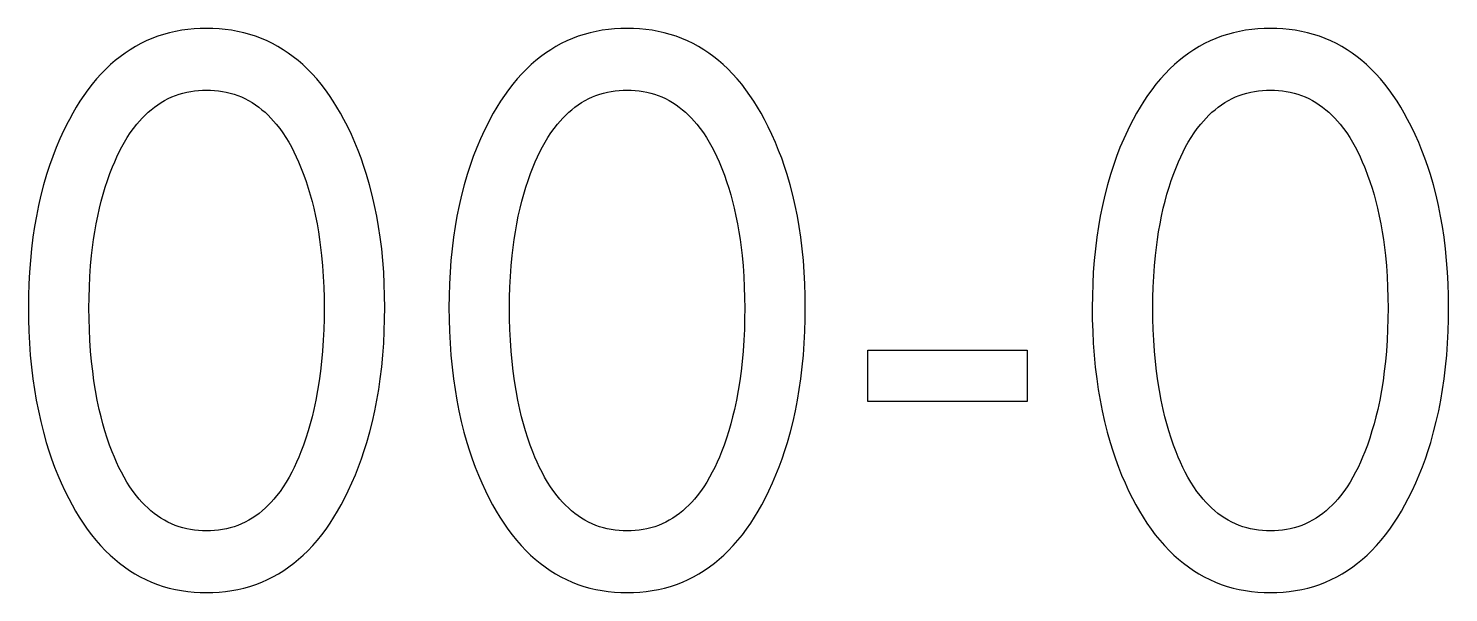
# Model space of a CAD drawing. Extents: x 0 to 420, y 0 to 297.
# Drawn here: x 160.636 to 165.076, y 202.588 to 204.352 of the extents above; entities that cross this region are included whole.
import ezdxf

# ---------------------------------------------------------------- set-up
doc = ezdxf.new("R2010")
doc.units = 0
doc.header["$LTSCALE"] = 23.1
doc.layers.add('10000_FRONT', color=7, linetype='CONTINUOUS')

msp = doc.modelspace()

# ---------------------------------------------------------------- linework, layer by layer
at = {"layer": '10000_FRONT', "color": 7, "linetype": 'CONTINUOUS'}
for p, q in [((161.1734, 204.3519), (161.154, 204.3508)), ((161.193, 204.3523), (161.1734, 204.3519)), ((161.2125, 204.3519), (161.193, 204.3523)), ((161.232, 204.3508), (161.2125, 204.3519)), ((162.4884, 204.3519), (162.4689, 204.3508)), ((162.5079, 204.3523), (162.4884, 204.3519)), ((162.5275, 204.3519), (162.5079, 204.3523)), ((162.547, 204.3508), (162.5275, 204.3519)), ((164.4997, 204.3519), (164.4802, 204.3508)), ((164.5192, 204.3523), (164.4997, 204.3519)), ((164.5388, 204.3519), (164.5192, 204.3523)), ((164.5583, 204.3508), (164.5388, 204.3519)), ((161.0044, 204.3131), (160.9872, 204.3047)), ((161.0219, 204.3207), (161.0044, 204.3131)), ((161.0401, 204.3275), (161.0219, 204.3207)), ((161.0585, 204.3335), (161.0401, 204.3275)), ((161.0772, 204.3386), (161.0585, 204.3335)), ((161.0962, 204.3428), (161.0772, 204.3386)), ((161.1153, 204.3463), (161.0962, 204.3428)), ((161.1346, 204.3489), (161.1153, 204.3463)), ((161.154, 204.3508), (161.1346, 204.3489)), ((161.2515, 204.3489), (161.232, 204.3508)), ((161.2708, 204.3463), (161.2515, 204.3489)), ((161.29, 204.3429), (161.2708, 204.3463)), ((161.309, 204.3386), (161.29, 204.3429)), ((161.3278, 204.3335), (161.309, 204.3386)), ((161.3463, 204.3275), (161.3278, 204.3335)), ((161.3644, 204.3207), (161.3463, 204.3275)), ((161.382, 204.3131), (161.3644, 204.3207)), ((161.3992, 204.3047), (161.382, 204.3131)), ((162.3193, 204.3131), (162.3021, 204.3047)), ((162.3369, 204.3207), (162.3193, 204.3131)), ((162.355, 204.3275), (162.3369, 204.3207)), ((162.3734, 204.3335), (162.355, 204.3275)), ((162.3922, 204.3386), (162.3734, 204.3335)), ((162.4111, 204.3428), (162.3922, 204.3386)), ((162.4302, 204.3463), (162.4111, 204.3428)), ((162.4495, 204.3489), (162.4302, 204.3463)), ((162.4689, 204.3508), (162.4495, 204.3489)), ((162.5664, 204.3489), (162.547, 204.3508)), ((162.5858, 204.3463), (162.5664, 204.3489)), ((162.605, 204.3429), (162.5858, 204.3463)), ((162.6239, 204.3386), (162.605, 204.3429)), ((162.6427, 204.3335), (162.6239, 204.3386)), ((162.6612, 204.3275), (162.6427, 204.3335)), ((162.6794, 204.3207), (162.6612, 204.3275)), ((162.6969, 204.3131), (162.6794, 204.3207)), ((162.7141, 204.3047), (162.6969, 204.3131)), ((164.3306, 204.3131), (164.3135, 204.3047)), ((164.3482, 204.3207), (164.3306, 204.3131)), ((164.3663, 204.3275), (164.3482, 204.3207)), ((164.3848, 204.3335), (164.3663, 204.3275)), ((164.4035, 204.3386), (164.3848, 204.3335)), ((164.4224, 204.3428), (164.4035, 204.3386)), ((164.4415, 204.3463), (164.4224, 204.3428)), ((164.4608, 204.3489), (164.4415, 204.3463)), ((164.4802, 204.3508), (164.4608, 204.3489)), ((164.5778, 204.3489), (164.5583, 204.3508)), ((164.5971, 204.3463), (164.5778, 204.3489)), ((164.6163, 204.3429), (164.5971, 204.3463)), ((164.6353, 204.3386), (164.6163, 204.3429)), ((164.654, 204.3335), (164.6353, 204.3386)), ((164.6725, 204.3275), (164.654, 204.3335)), ((164.6907, 204.3207), (164.6725, 204.3275)), ((164.7083, 204.3131), (164.6907, 204.3207)), ((164.7255, 204.3047), (164.7083, 204.3131)), ((160.9225, 204.2635), (160.9074, 204.2516)), ((160.938, 204.2748), (160.9225, 204.2635)), ((160.954, 204.2855), (160.938, 204.2748)), ((160.9704, 204.2955), (160.954, 204.2855)), ((160.9872, 204.3047), (160.9704, 204.2955)), ((161.416, 204.2955), (161.3992, 204.3047)), ((161.4324, 204.2855), (161.416, 204.2955)), ((161.4484, 204.2749), (161.4324, 204.2855)), ((161.4639, 204.2635), (161.4484, 204.2749)), ((161.4789, 204.2516), (161.4639, 204.2635)), ((162.2374, 204.2635), (162.2224, 204.2516)), ((162.2529, 204.2748), (162.2374, 204.2635)), ((162.2689, 204.2855), (162.2529, 204.2748)), ((162.2853, 204.2955), (162.2689, 204.2855)), ((162.3021, 204.3047), (162.2853, 204.2955)), ((162.731, 204.2955), (162.7141, 204.3047)), ((162.7474, 204.2855), (162.731, 204.2955)), ((162.7633, 204.2749), (162.7474, 204.2855)), ((162.7789, 204.2635), (162.7633, 204.2749)), ((162.7939, 204.2516), (162.7789, 204.2635)), ((164.2488, 204.2635), (164.2337, 204.2516)), ((164.2643, 204.2748), (164.2488, 204.2635)), ((164.2802, 204.2855), (164.2643, 204.2748)), ((164.2966, 204.2955), (164.2802, 204.2855)), ((164.3135, 204.3047), (164.2966, 204.2955)), ((164.7423, 204.2955), (164.7255, 204.3047)), ((164.7587, 204.2855), (164.7423, 204.2955)), ((164.7747, 204.2749), (164.7587, 204.2855)), ((164.7902, 204.2635), (164.7747, 204.2749)), ((164.8052, 204.2516), (164.7902, 204.2635)), ((160.8789, 204.2259), (160.8636, 204.2104)), ((160.8929, 204.239), (160.8789, 204.2259)), ((160.9074, 204.2516), (160.8929, 204.239)), ((161.4935, 204.239), (161.4789, 204.2516)), ((161.5075, 204.2259), (161.4935, 204.239)), ((161.5227, 204.2104), (161.5075, 204.2259)), ((162.1938, 204.2259), (162.1785, 204.2104)), ((162.2079, 204.239), (162.1938, 204.2259)), ((162.2224, 204.2516), (162.2079, 204.239)), ((162.8084, 204.239), (162.7939, 204.2516)), ((162.8224, 204.2259), (162.8084, 204.239)), ((162.8377, 204.2104), (162.8224, 204.2259)), ((164.2052, 204.2259), (164.1899, 204.2104)), ((164.2192, 204.239), (164.2052, 204.2259)), ((164.2337, 204.2516), (164.2192, 204.239)), ((164.8197, 204.239), (164.8052, 204.2516)), ((164.8337, 204.2259), (164.8197, 204.239)), ((164.849, 204.2104), (164.8337, 204.2259)), ((160.8351, 204.1775), (160.8217, 204.1602)), ((160.849, 204.1942), (160.8351, 204.1775)), ((160.8636, 204.2104), (160.849, 204.1942)), ((161.5373, 204.1942), (161.5227, 204.2104)), ((161.5512, 204.1775), (161.5373, 204.1942)), ((161.5644, 204.1602), (161.5512, 204.1775)), ((162.15, 204.1775), (162.1367, 204.1602)), ((162.1639, 204.1942), (162.15, 204.1775)), ((162.1785, 204.2104), (162.1639, 204.1942)), ((162.8522, 204.1942), (162.8377, 204.2104)), ((162.8661, 204.1775), (162.8522, 204.1942)), ((162.8794, 204.1602), (162.8661, 204.1775)), ((164.1613, 204.1775), (164.148, 204.1602)), ((164.1753, 204.1942), (164.1613, 204.1775)), ((164.1899, 204.2104), (164.1753, 204.1942)), ((164.8635, 204.1942), (164.849, 204.2104)), ((164.8774, 204.1775), (164.8635, 204.1942)), ((164.8907, 204.1602), (164.8774, 204.1775)), ((160.809, 204.1425), (160.7969, 204.1244)), ((160.8217, 204.1602), (160.809, 204.1425)), ((161.0617, 204.127), (161.0729, 204.1329)), ((161.0729, 204.1329), (161.0841, 204.138)), ((161.0841, 204.138), (161.0956, 204.1426)), ((161.0956, 204.1426), (161.1073, 204.1466)), ((161.1073, 204.1466), (161.1191, 204.15)), ((161.1191, 204.15), (161.1312, 204.153)), ((161.1312, 204.153), (161.1434, 204.1553)), ((161.1434, 204.1553), (161.1557, 204.1572)), ((161.1557, 204.1572), (161.1681, 204.1585)), ((161.1681, 204.1585), (161.1805, 204.1592)), ((161.1805, 204.1592), (161.193, 204.1595)), ((161.193, 204.1595), (161.2054, 204.1592)), ((161.2054, 204.1592), (161.2179, 204.1585)), ((161.2179, 204.1585), (161.2302, 204.1572)), ((161.2302, 204.1572), (161.2425, 204.1553)), ((161.2425, 204.1553), (161.2547, 204.153)), ((161.2547, 204.153), (161.2668, 204.15)), ((161.2668, 204.15), (161.2787, 204.1466)), ((161.2787, 204.1466), (161.2903, 204.1426)), ((161.2903, 204.1426), (161.3018, 204.138)), ((161.3018, 204.138), (161.313, 204.1329)), ((161.313, 204.1329), (161.3242, 204.127)), ((161.5771, 204.1425), (161.5644, 204.1602)), ((161.5891, 204.1244), (161.5771, 204.1425)), ((162.124, 204.1425), (162.1119, 204.1244)), ((162.1367, 204.1602), (162.124, 204.1425)), ((162.3766, 204.127), (162.3879, 204.1329)), ((162.3879, 204.1329), (162.3991, 204.138)), ((162.3991, 204.138), (162.4105, 204.1426)), ((162.4105, 204.1426), (162.4222, 204.1466)), ((162.4222, 204.1466), (162.4341, 204.15)), ((162.4341, 204.15), (162.4461, 204.153)), ((162.4461, 204.153), (162.4583, 204.1553)), ((162.4583, 204.1553), (162.4706, 204.1572)), ((162.4706, 204.1572), (162.483, 204.1585)), ((162.483, 204.1585), (162.4954, 204.1592)), ((162.4954, 204.1592), (162.5079, 204.1595)), ((162.5079, 204.1595), (162.5204, 204.1592)), ((162.5204, 204.1592), (162.5328, 204.1585)), ((162.5328, 204.1585), (162.5452, 204.1572)), ((162.5452, 204.1572), (162.5575, 204.1553)), ((162.5575, 204.1553), (162.5697, 204.153)), ((162.5697, 204.153), (162.5817, 204.15)), ((162.5817, 204.15), (162.5936, 204.1466)), ((162.5936, 204.1466), (162.6053, 204.1426)), ((162.6053, 204.1426), (162.6167, 204.138)), ((162.6167, 204.138), (162.6279, 204.1329)), ((162.6279, 204.1329), (162.6392, 204.127)), ((162.892, 204.1425), (162.8794, 204.1602)), ((162.9041, 204.1244), (162.892, 204.1425)), ((164.1353, 204.1425), (164.1232, 204.1244)), ((164.148, 204.1602), (164.1353, 204.1425)), ((164.3879, 204.127), (164.3992, 204.1329)), ((164.3992, 204.1329), (164.4104, 204.138)), ((164.4104, 204.138), (164.4218, 204.1426)), ((164.4218, 204.1426), (164.4335, 204.1466)), ((164.4335, 204.1466), (164.4454, 204.15)), ((164.4454, 204.15), (164.4575, 204.153)), ((164.4575, 204.153), (164.4696, 204.1553)), ((164.4696, 204.1553), (164.4819, 204.1572)), ((164.4819, 204.1572), (164.4943, 204.1585)), ((164.4943, 204.1585), (164.5068, 204.1592)), ((164.5068, 204.1592), (164.5192, 204.1595)), ((164.5192, 204.1595), (164.5317, 204.1592)), ((164.5317, 204.1592), (164.5441, 204.1585)), ((164.5441, 204.1585), (164.5565, 204.1572)), ((164.5565, 204.1572), (164.5688, 204.1553)), ((164.5688, 204.1553), (164.581, 204.153)), ((164.581, 204.153), (164.593, 204.15)), ((164.593, 204.15), (164.6049, 204.1466)), ((164.6049, 204.1466), (164.6166, 204.1426)), ((164.6166, 204.1426), (164.6281, 204.138)), ((164.6281, 204.138), (164.6393, 204.1329)), ((164.6393, 204.1329), (164.6505, 204.127)), ((164.9033, 204.1425), (164.8907, 204.1602)), ((164.9154, 204.1244), (164.9033, 204.1425)), ((160.7744, 204.087), (160.7639, 204.0679)), ((160.7854, 204.1059), (160.7744, 204.087)), ((160.7969, 204.1244), (160.7854, 204.1059)), ((161.0008, 204.0812), (161.0102, 204.0899)), ((161.0102, 204.0899), (161.0198, 204.0982)), ((161.0198, 204.0982), (161.0298, 204.1062)), ((161.0298, 204.1062), (161.0401, 204.1136)), ((161.0401, 204.1136), (161.0507, 204.1206)), ((161.0507, 204.1206), (161.0617, 204.127)), ((161.3242, 204.127), (161.3352, 204.1206)), ((161.3352, 204.1206), (161.3458, 204.1136)), ((161.3458, 204.1136), (161.3561, 204.1062)), ((161.3561, 204.1062), (161.3661, 204.0982)), ((161.3661, 204.0982), (161.3758, 204.0899)), ((161.3758, 204.0899), (161.3851, 204.0812)), ((161.6006, 204.1059), (161.5891, 204.1244)), ((161.6116, 204.087), (161.6006, 204.1059)), ((161.6221, 204.0679), (161.6116, 204.087)), ((162.0893, 204.087), (162.0788, 204.0679)), ((162.1003, 204.1059), (162.0893, 204.087)), ((162.1119, 204.1244), (162.1003, 204.1059)), ((162.3158, 204.0812), (162.3251, 204.0899)), ((162.3251, 204.0899), (162.3348, 204.0982)), ((162.3348, 204.0982), (162.3448, 204.1062)), ((162.3448, 204.1062), (162.3551, 204.1136)), ((162.3551, 204.1136), (162.3657, 204.1206)), ((162.3657, 204.1206), (162.3766, 204.127)), ((162.6392, 204.127), (162.6501, 204.1206)), ((162.6501, 204.1206), (162.6607, 204.1136)), ((162.6607, 204.1136), (162.671, 204.1062)), ((162.671, 204.1062), (162.681, 204.0982)), ((162.681, 204.0982), (162.6907, 204.0899)), ((162.6907, 204.0899), (162.7, 204.0812)), ((162.9156, 204.1059), (162.9041, 204.1244)), ((162.9265, 204.087), (162.9156, 204.1059)), ((162.937, 204.0679), (162.9265, 204.087)), ((164.1006, 204.087), (164.0901, 204.0679)), ((164.1116, 204.1059), (164.1006, 204.087)), ((164.1232, 204.1244), (164.1116, 204.1059)), ((164.3271, 204.0812), (164.3364, 204.0899)), ((164.3364, 204.0899), (164.3461, 204.0982)), ((164.3461, 204.0982), (164.3561, 204.1062)), ((164.3561, 204.1062), (164.3664, 204.1136)), ((164.3664, 204.1136), (164.377, 204.1206)), ((164.377, 204.1206), (164.3879, 204.127)), ((164.6505, 204.127), (164.6614, 204.1206)), ((164.6614, 204.1206), (164.6721, 204.1136)), ((164.6721, 204.1136), (164.6824, 204.1062)), ((164.6824, 204.1062), (164.6924, 204.0982)), ((164.6924, 204.0982), (164.702, 204.0899)), ((164.702, 204.0899), (164.7113, 204.0812)), ((164.9269, 204.1059), (164.9154, 204.1244)), ((164.9379, 204.087), (164.9269, 204.1059)), ((164.9483, 204.0679), (164.9379, 204.087)), ((160.76, 204.0607), (160.7467, 204.034)), ((160.7639, 204.0679), (160.76, 204.0607)), ((160.9643, 204.0395), (160.9749, 204.0529)), ((160.9749, 204.0529), (160.9832, 204.0626)), ((160.9832, 204.0626), (160.9919, 204.0721)), ((160.9919, 204.0721), (161.0008, 204.0812)), ((161.3851, 204.0812), (161.3941, 204.0721)), ((161.3941, 204.0721), (161.4027, 204.0626)), ((161.4027, 204.0626), (161.411, 204.0529)), ((161.411, 204.0529), (161.4216, 204.0395)), ((161.6343, 204.0442), (161.6221, 204.0679)), ((161.6458, 204.0201), (161.6343, 204.0442)), ((162.075, 204.0607), (162.0616, 204.034)), ((162.0788, 204.0679), (162.075, 204.0607)), ((162.2793, 204.0395), (162.2899, 204.0529)), ((162.2899, 204.0529), (162.2982, 204.0626)), ((162.2982, 204.0626), (162.3068, 204.0721)), ((162.3068, 204.0721), (162.3158, 204.0812)), ((162.7, 204.0812), (162.709, 204.0721)), ((162.709, 204.0721), (162.7176, 204.0626)), ((162.7176, 204.0626), (162.7259, 204.0529)), ((162.7259, 204.0529), (162.7365, 204.0395)), ((162.9492, 204.0442), (162.937, 204.0679)), ((162.9607, 204.0201), (162.9492, 204.0442)), ((164.0863, 204.0607), (164.073, 204.034)), ((164.0901, 204.0679), (164.0863, 204.0607)), ((164.2906, 204.0395), (164.3012, 204.0529)), ((164.3012, 204.0529), (164.3095, 204.0626)), ((164.3095, 204.0626), (164.3181, 204.0721)), ((164.3181, 204.0721), (164.3271, 204.0812)), ((164.7113, 204.0812), (164.7203, 204.0721)), ((164.7203, 204.0721), (164.729, 204.0626)), ((164.729, 204.0626), (164.7372, 204.0529)), ((164.7372, 204.0529), (164.7478, 204.0395)), ((164.9605, 204.0442), (164.9483, 204.0679)), ((164.972, 204.0201), (164.9605, 204.0442)), ((160.7342, 204.007), (160.7226, 203.9796)), ((160.7467, 204.034), (160.7342, 204.007)), ((160.9278, 203.9818), (160.9361, 203.9967)), ((160.9361, 203.9967), (160.945, 204.0113)), ((160.945, 204.0113), (160.9544, 204.0256)), ((160.9544, 204.0256), (160.9643, 204.0395)), ((161.4216, 204.0395), (161.4315, 204.0256)), ((161.4315, 204.0256), (161.4409, 204.0113)), ((161.4409, 204.0113), (161.4498, 203.9967)), ((161.4498, 203.9967), (161.4581, 203.9818)), ((161.6566, 203.9957), (161.6458, 204.0201)), ((162.0492, 204.007), (162.0376, 203.9796)), ((162.0616, 204.034), (162.0492, 204.007)), ((162.2428, 203.9818), (162.2511, 203.9967)), ((162.2511, 203.9967), (162.2599, 204.0113)), ((162.2599, 204.0113), (162.2693, 204.0256)), ((162.2693, 204.0256), (162.2793, 204.0395)), ((162.7365, 204.0395), (162.7465, 204.0256)), ((162.7465, 204.0256), (162.7559, 204.0113)), ((162.7559, 204.0113), (162.7647, 203.9967)), ((162.7647, 203.9967), (162.773, 203.9818)), ((162.9715, 203.9957), (162.9607, 204.0201)), ((164.0605, 204.007), (164.0489, 203.9796)), ((164.073, 204.034), (164.0605, 204.007)), ((164.2541, 203.9818), (164.2624, 203.9967)), ((164.2624, 203.9967), (164.2712, 204.0113)), ((164.2712, 204.0113), (164.2806, 204.0256)), ((164.2806, 204.0256), (164.2906, 204.0395)), ((164.7478, 204.0395), (164.7578, 204.0256)), ((164.7578, 204.0256), (164.7672, 204.0113)), ((164.7672, 204.0113), (164.776, 203.9967)), ((164.776, 203.9967), (164.7844, 203.9818)), ((164.9828, 203.9957), (164.972, 204.0201)), ((160.7119, 203.9518), (160.7019, 203.9238)), ((160.7226, 203.9796), (160.7119, 203.9518)), ((160.9126, 203.9511), (160.92, 203.9666)), ((160.92, 203.9666), (160.9278, 203.9818)), ((161.4581, 203.9818), (161.4659, 203.9666)), ((161.4659, 203.9666), (161.4733, 203.9511)), ((161.6667, 203.971), (161.6566, 203.9957)), ((161.6762, 203.9461), (161.6667, 203.971)), ((162.0268, 203.9518), (162.0168, 203.9238)), ((162.0376, 203.9796), (162.0268, 203.9518)), ((162.2275, 203.9511), (162.2349, 203.9666)), ((162.2349, 203.9666), (162.2428, 203.9818)), ((162.773, 203.9818), (162.7809, 203.9666)), ((162.7809, 203.9666), (162.7883, 203.9511)), ((162.9816, 203.971), (162.9715, 203.9957)), ((162.9911, 203.9461), (162.9816, 203.971)), ((164.0381, 203.9518), (164.0282, 203.9238)), ((164.0489, 203.9796), (164.0381, 203.9518)), ((164.2389, 203.9511), (164.2463, 203.9666)), ((164.2463, 203.9666), (164.2541, 203.9818)), ((164.7844, 203.9818), (164.7922, 203.9666)), ((164.7922, 203.9666), (164.7996, 203.9511)), ((164.993, 203.971), (164.9828, 203.9957)), ((165.0024, 203.9461), (164.993, 203.971)), ((160.7019, 203.9238), (160.6927, 203.8955)), ((160.8908, 203.8985), (160.899, 203.9197)), ((160.899, 203.9197), (160.9056, 203.9355)), ((160.9056, 203.9355), (160.9126, 203.9511)), ((161.4733, 203.9511), (161.4803, 203.9355)), ((161.4803, 203.9355), (161.4869, 203.9197)), ((161.4869, 203.9197), (161.4891, 203.9141)), ((161.4891, 203.9141), (161.4969, 203.8938)), ((161.685, 203.9209), (161.6762, 203.9461)), ((161.6932, 203.8955), (161.685, 203.9209)), ((162.0168, 203.9238), (162.0077, 203.8955)), ((162.2057, 203.8985), (162.214, 203.9197)), ((162.214, 203.9197), (162.2206, 203.9355)), ((162.2206, 203.9355), (162.2275, 203.9511)), ((162.7883, 203.9511), (162.7952, 203.9355)), ((162.7952, 203.9355), (162.8018, 203.9197)), ((162.8018, 203.9197), (162.8041, 203.9141)), ((162.8041, 203.9141), (162.8118, 203.8938)), ((162.9999, 203.9209), (162.9911, 203.9461)), ((163.0081, 203.8955), (162.9999, 203.9209)), ((164.0282, 203.9238), (164.019, 203.8955)), ((164.2171, 203.8985), (164.2253, 203.9197)), ((164.2253, 203.9197), (164.2319, 203.9355)), ((164.2319, 203.9355), (164.2389, 203.9511)), ((164.7996, 203.9511), (164.8065, 203.9355)), ((164.8065, 203.9355), (164.8131, 203.9197)), ((164.8131, 203.9197), (164.8154, 203.9141)), ((164.8154, 203.9141), (164.8231, 203.8938)), ((165.0113, 203.9209), (165.0024, 203.9461)), ((165.0194, 203.8955), (165.0113, 203.9209)), ((160.6834, 203.8634), (160.6749, 203.831)), ((160.6927, 203.8955), (160.6834, 203.8634)), ((160.8761, 203.8555), (160.8831, 203.8771)), ((160.8831, 203.8771), (160.8908, 203.8985)), ((161.4969, 203.8938), (161.5041, 203.8732)), ((161.5041, 203.8732), (161.5108, 203.8526)), ((161.7026, 203.8634), (161.6932, 203.8955)), ((161.711, 203.831), (161.7026, 203.8634)), ((161.9983, 203.8634), (161.9899, 203.831)), ((162.0077, 203.8955), (161.9983, 203.8634)), ((162.191, 203.8555), (162.1981, 203.8771)), ((162.1981, 203.8771), (162.2057, 203.8985)), ((162.8118, 203.8938), (162.819, 203.8732)), ((162.819, 203.8732), (162.8257, 203.8526)), ((163.0175, 203.8634), (163.0081, 203.8955)), ((163.0259, 203.831), (163.0175, 203.8634)), ((164.0096, 203.8634), (164.0012, 203.831)), ((164.019, 203.8955), (164.0096, 203.8634)), ((164.2023, 203.8555), (164.2094, 203.8771)), ((164.2094, 203.8771), (164.2171, 203.8985)), ((164.8231, 203.8938), (164.8303, 203.8732)), ((164.8303, 203.8732), (164.837, 203.8526)), ((165.0288, 203.8634), (165.0194, 203.8955)), ((165.0373, 203.831), (165.0288, 203.8634)), ((160.6749, 203.831), (160.6674, 203.7984)), ((160.8636, 203.8118), (160.8695, 203.8337)), ((160.8695, 203.8337), (160.8761, 203.8555)), ((161.5108, 203.8526), (161.5169, 203.8318)), ((161.5169, 203.8318), (161.5226, 203.8108)), ((161.7185, 203.7984), (161.711, 203.831)), ((161.9899, 203.831), (161.9824, 203.7984)), ((162.1785, 203.8118), (162.1845, 203.8337)), ((162.1845, 203.8337), (162.191, 203.8555)), ((162.8257, 203.8526), (162.8319, 203.8318)), ((162.8319, 203.8318), (162.8376, 203.8108)), ((163.0334, 203.7984), (163.0259, 203.831)), ((164.0012, 203.831), (163.9937, 203.7984)), ((164.1898, 203.8118), (164.1958, 203.8337)), ((164.1958, 203.8337), (164.2023, 203.8555)), ((164.837, 203.8526), (164.8432, 203.8318)), ((164.8432, 203.8318), (164.8489, 203.8108)), ((165.0448, 203.7984), (165.0373, 203.831)), ((160.6674, 203.7984), (160.6608, 203.7656)), ((160.8526, 203.7654), (160.8581, 203.7898)), ((160.8581, 203.7898), (160.8636, 203.8118)), ((161.5226, 203.8108), (161.5278, 203.7898)), ((161.5278, 203.7898), (161.5333, 203.7654)), ((161.7251, 203.7656), (161.7185, 203.7984)), ((161.9824, 203.7984), (161.9757, 203.7656)), ((162.1676, 203.7654), (162.173, 203.7898)), ((162.173, 203.7898), (162.1785, 203.8118)), ((162.8376, 203.8108), (162.8428, 203.7898)), ((162.8428, 203.7898), (162.8482, 203.7654)), ((163.0401, 203.7656), (163.0334, 203.7984)), ((163.9937, 203.7984), (163.9871, 203.7656)), ((164.1789, 203.7654), (164.1843, 203.7898)), ((164.1843, 203.7898), (164.1898, 203.8118)), ((164.8489, 203.8108), (164.8541, 203.7898)), ((164.8541, 203.7898), (164.8595, 203.7654)), ((165.0514, 203.7656), (165.0448, 203.7984)), ((160.655, 203.7326), (160.6501, 203.6995)), ((160.6608, 203.7656), (160.655, 203.7326)), ((160.8434, 203.7165), (160.8478, 203.741)), ((160.8478, 203.741), (160.8526, 203.7654)), ((161.5333, 203.7654), (161.5382, 203.741)), ((161.5382, 203.741), (161.5425, 203.7165)), ((161.7309, 203.7326), (161.7251, 203.7656)), ((161.7358, 203.6995), (161.7309, 203.7326)), ((161.97, 203.7326), (161.965, 203.6995)), ((161.9757, 203.7656), (161.97, 203.7326)), ((162.1584, 203.7165), (162.1627, 203.741)), ((162.1627, 203.741), (162.1676, 203.7654)), ((162.8482, 203.7654), (162.8531, 203.741)), ((162.8531, 203.741), (162.8574, 203.7165)), ((163.0458, 203.7326), (163.0401, 203.7656)), ((163.0508, 203.6995), (163.0458, 203.7326)), ((163.9813, 203.7326), (163.9763, 203.6995)), ((163.9871, 203.7656), (163.9813, 203.7326)), ((164.1697, 203.7165), (164.174, 203.741)), ((164.174, 203.741), (164.1789, 203.7654)), ((164.8595, 203.7654), (164.8644, 203.741)), ((164.8644, 203.741), (164.8687, 203.7165)), ((165.0572, 203.7326), (165.0514, 203.7656)), ((165.0621, 203.6995), (165.0572, 203.7326)), ((160.6501, 203.6995), (160.6456, 203.6631)), ((160.8363, 203.6671), (160.8396, 203.6918)), ((160.8396, 203.6918), (160.8434, 203.7165)), ((161.5425, 203.7165), (161.5463, 203.6918)), ((161.5463, 203.6918), (161.5496, 203.6671)), ((161.7404, 203.6631), (161.7358, 203.6995)), ((161.965, 203.6995), (161.9605, 203.6631)), ((162.1513, 203.6671), (162.1546, 203.6918)), ((162.1546, 203.6918), (162.1584, 203.7165)), ((162.8574, 203.7165), (162.8612, 203.6918)), ((162.8612, 203.6918), (162.8645, 203.6671)), ((163.0553, 203.6631), (163.0508, 203.6995)), ((163.9763, 203.6995), (163.9718, 203.6631)), ((164.1626, 203.6671), (164.1659, 203.6918)), ((164.1659, 203.6918), (164.1697, 203.7165)), ((164.8687, 203.7165), (164.8725, 203.6918)), ((164.8725, 203.6918), (164.8759, 203.6671)), ((165.0666, 203.6631), (165.0621, 203.6995)), ((160.6456, 203.6631), (160.642, 203.6266)), ((160.8304, 203.6095), (160.8335, 203.6424)), ((160.8335, 203.6424), (160.8363, 203.6671)), ((161.5496, 203.6671), (161.5524, 203.6424)), ((161.5524, 203.6424), (161.5555, 203.6095)), ((161.7439, 203.6266), (161.7404, 203.6631)), ((161.9605, 203.6631), (161.9569, 203.6266)), ((162.1454, 203.6095), (162.1484, 203.6424)), ((162.1484, 203.6424), (162.1513, 203.6671)), ((162.8645, 203.6671), (162.8674, 203.6424)), ((162.8674, 203.6424), (162.8704, 203.6095)), ((163.0589, 203.6266), (163.0553, 203.6631)), ((163.9718, 203.6631), (163.9682, 203.6266)), ((164.1567, 203.6095), (164.1598, 203.6424)), ((164.1598, 203.6424), (164.1626, 203.6671)), ((164.8759, 203.6671), (164.8787, 203.6424)), ((164.8787, 203.6424), (164.8817, 203.6095)), ((165.0702, 203.6266), (165.0666, 203.6631)), ((160.642, 203.6266), (160.6392, 203.59)), ((160.8281, 203.5766), (160.8304, 203.6095)), ((161.5555, 203.6095), (161.5578, 203.5766)), ((161.7467, 203.59), (161.7439, 203.6266)), ((161.9569, 203.6266), (161.9542, 203.59)), ((162.1431, 203.5766), (162.1454, 203.6095)), ((162.8704, 203.6095), (162.8727, 203.5766)), ((163.0616, 203.59), (163.0589, 203.6266)), ((163.9682, 203.6266), (163.9655, 203.59)), ((164.1544, 203.5766), (164.1567, 203.6095)), ((164.8817, 203.6095), (164.884, 203.5766)), ((165.0729, 203.59), (165.0702, 203.6266)), ((160.6374, 203.5534), (160.6362, 203.5167)), ((160.6392, 203.59), (160.6374, 203.5534)), ((160.8266, 203.5436), (160.8281, 203.5766)), ((161.5578, 203.5766), (161.5594, 203.5436)), ((161.7486, 203.5534), (161.7467, 203.59)), ((161.7497, 203.5167), (161.7486, 203.5534)), ((161.9523, 203.5534), (161.9512, 203.5167)), ((161.9542, 203.59), (161.9523, 203.5534)), ((162.1415, 203.5436), (162.1431, 203.5766)), ((162.8727, 203.5766), (162.8743, 203.5436)), ((163.0635, 203.5534), (163.0616, 203.59)), ((163.0646, 203.5167), (163.0635, 203.5534)), ((163.9636, 203.5534), (163.9625, 203.5167)), ((163.9655, 203.59), (163.9636, 203.5534)), ((164.1528, 203.5436), (164.1544, 203.5766)), ((164.884, 203.5766), (164.8856, 203.5436)), ((165.0748, 203.5534), (165.0729, 203.59)), ((165.076, 203.5167), (165.0748, 203.5534)), ((160.6362, 203.5167), (160.6359, 203.48)), ((160.8253, 203.4776), (160.8256, 203.5106)), ((160.8256, 203.5106), (160.8266, 203.5436)), ((161.5594, 203.5436), (161.5603, 203.5106)), ((161.5603, 203.5106), (161.5606, 203.4776)), ((161.7501, 203.48), (161.7497, 203.5167)), ((161.9512, 203.5167), (161.9508, 203.48)), ((162.1402, 203.4776), (162.1406, 203.5106)), ((162.1406, 203.5106), (162.1415, 203.5436)), ((162.8743, 203.5436), (162.8752, 203.5106)), ((162.8752, 203.5106), (162.8755, 203.4776)), ((163.065, 203.48), (163.0646, 203.5167)), ((163.9625, 203.5167), (163.9621, 203.48)), ((164.1516, 203.4776), (164.1519, 203.5106)), ((164.1519, 203.5106), (164.1528, 203.5436)), ((164.8856, 203.5436), (164.8866, 203.5106)), ((164.8866, 203.5106), (164.8869, 203.4776)), ((165.0763, 203.48), (165.076, 203.5167)), ((160.6359, 203.48), (160.6362, 203.4427)), ((160.8256, 203.4441), (160.8253, 203.4776)), ((161.5606, 203.4776), (161.5603, 203.4441)), ((161.7497, 203.4428), (161.7501, 203.48)), ((161.9508, 203.48), (161.9511, 203.4427)), ((162.1405, 203.4441), (162.1402, 203.4776)), ((162.8755, 203.4776), (162.8753, 203.4441)), ((163.0647, 203.4428), (163.065, 203.48)), ((163.9621, 203.48), (163.9624, 203.4427)), ((164.1519, 203.4441), (164.1516, 203.4776)), ((164.8869, 203.4776), (164.8866, 203.4441)), ((165.076, 203.4428), (165.0763, 203.48)), ((160.6362, 203.4427), (160.6373, 203.4054)), ((160.8265, 203.4106), (160.8256, 203.4441)), ((161.5603, 203.4441), (161.5594, 203.4106)), ((161.7486, 203.4055), (161.7497, 203.4428)), ((161.9511, 203.4427), (161.9522, 203.4054)), ((162.1414, 203.4106), (162.1405, 203.4441)), ((162.8753, 203.4441), (162.8744, 203.4106)), ((163.0636, 203.4055), (163.0647, 203.4428)), ((163.9624, 203.4427), (163.9635, 203.4054)), ((164.1528, 203.4106), (164.1519, 203.4441)), ((164.8866, 203.4441), (164.8857, 203.4106)), ((165.0749, 203.4055), (165.076, 203.4428)), ((160.6373, 203.4054), (160.6391, 203.3681)), ((160.8281, 203.3771), (160.8265, 203.4106)), ((160.8304, 203.3437), (160.8281, 203.3771)), ((161.5578, 203.3771), (161.5556, 203.3437)), ((161.5594, 203.4106), (161.5578, 203.3771)), ((161.7468, 203.3684), (161.7486, 203.4055)), ((161.9522, 203.4054), (161.9541, 203.3681)), ((162.143, 203.3771), (162.1414, 203.4106)), ((162.1453, 203.3437), (162.143, 203.3771)), ((162.8728, 203.3771), (162.8705, 203.3437)), ((162.8744, 203.4106), (162.8728, 203.3771)), ((163.0617, 203.3684), (163.0636, 203.4055)), ((163.9635, 203.4054), (163.9654, 203.3681)), ((164.1543, 203.3771), (164.1528, 203.4106)), ((164.1566, 203.3437), (164.1543, 203.3771)), ((164.8841, 203.3771), (164.8818, 203.3437)), ((164.8857, 203.4106), (164.8841, 203.3771)), ((165.073, 203.3684), (165.0749, 203.4055)), ((160.6391, 203.3681), (160.6418, 203.3309)), ((160.6418, 203.3309), (160.6454, 203.2937)), ((160.8334, 203.3104), (160.8304, 203.3437)), ((161.5556, 203.3437), (161.5525, 203.3104)), ((161.7405, 203.2942), (161.7441, 203.3312)), ((161.7441, 203.3312), (161.7468, 203.3684)), ((161.9541, 203.3681), (161.9568, 203.3309)), ((161.9568, 203.3309), (161.9603, 203.2937)), ((162.1483, 203.3104), (162.1453, 203.3437)), ((162.8705, 203.3437), (162.8675, 203.3104)), ((163.0555, 203.2942), (163.059, 203.3312)), ((163.059, 203.3312), (163.0617, 203.3684)), ((163.2606, 203.186), (163.2606, 203.3463)), ((163.2606, 203.3463), (163.7583, 203.3463)), ((163.7583, 203.3463), (163.7583, 203.186)), ((163.9654, 203.3681), (163.9681, 203.3309)), ((163.9681, 203.3309), (163.9717, 203.2937)), ((164.1597, 203.3104), (164.1566, 203.3437)), ((164.8818, 203.3437), (164.8788, 203.3104)), ((165.0668, 203.2942), (165.0703, 203.3312)), ((165.0703, 203.3312), (165.073, 203.3684)), ((160.6454, 203.2937), (160.6498, 203.2567)), ((160.8368, 203.2802), (160.8334, 203.3104)), ((161.5525, 203.3104), (161.5491, 203.2802)), ((161.7361, 203.2572), (161.7405, 203.2942)), ((161.9603, 203.2937), (161.9648, 203.2567)), ((162.1517, 203.2802), (162.1483, 203.3104)), ((162.8675, 203.3104), (162.8641, 203.2802)), ((163.051, 203.2572), (163.0555, 203.2942)), ((163.9717, 203.2937), (163.9761, 203.2567)), ((164.1631, 203.2802), (164.1597, 203.3104)), ((164.8788, 203.3104), (164.8754, 203.2802)), ((165.0623, 203.2572), (165.0668, 203.2942)), ((160.6498, 203.2567), (160.6547, 203.2231)), ((160.8409, 203.2501), (160.8368, 203.2802)), ((160.8457, 203.2201), (160.8409, 203.2501)), ((161.545, 203.2501), (161.5402, 203.2201)), ((161.5491, 203.2802), (161.545, 203.2501)), ((161.7312, 203.2236), (161.7361, 203.2572)), ((161.9648, 203.2567), (161.9697, 203.2231)), ((162.1558, 203.2501), (162.1517, 203.2802)), ((162.1606, 203.2201), (162.1558, 203.2501)), ((162.86, 203.2501), (162.8552, 203.2201)), ((162.8641, 203.2802), (162.86, 203.2501)), ((163.0461, 203.2236), (163.051, 203.2572)), ((163.9761, 203.2567), (163.981, 203.2231)), ((164.1672, 203.2501), (164.1631, 203.2802)), ((164.172, 203.2201), (164.1672, 203.2501)), ((164.8713, 203.2501), (164.8665, 203.2201)), ((164.8754, 203.2802), (164.8713, 203.2501)), ((165.0575, 203.2236), (165.0623, 203.2572)), ((160.6547, 203.2231), (160.6604, 203.1896)), ((160.8513, 203.1903), (160.8457, 203.2201)), ((161.5402, 203.2201), (161.5347, 203.1903)), ((161.7255, 203.1901), (161.7312, 203.2236)), ((161.9697, 203.2231), (161.9753, 203.1896)), ((162.1662, 203.1903), (162.1606, 203.2201)), ((162.8552, 203.2201), (162.8496, 203.1903)), ((163.0405, 203.1901), (163.0461, 203.2236)), ((163.981, 203.2231), (163.9867, 203.1896)), ((164.1775, 203.1903), (164.172, 203.2201)), ((164.8665, 203.2201), (164.8609, 203.1903)), ((165.0518, 203.1901), (165.0575, 203.2236)), ((160.6604, 203.1896), (160.6669, 203.1562)), ((160.6669, 203.1562), (160.6743, 203.1231)), ((160.8576, 203.1606), (160.8513, 203.1903)), ((160.863, 203.1381), (160.8576, 203.1606)), ((161.5283, 203.1606), (161.5229, 203.1381)), ((161.5347, 203.1903), (161.5283, 203.1606)), ((161.7116, 203.1236), (161.719, 203.1568)), ((161.719, 203.1568), (161.7255, 203.1901)), ((161.9753, 203.1896), (161.9818, 203.1562)), ((161.9818, 203.1562), (161.9892, 203.1231)), ((162.1726, 203.1606), (162.1662, 203.1903)), ((162.178, 203.1381), (162.1726, 203.1606)), ((162.8432, 203.1606), (162.8378, 203.1381)), ((162.8496, 203.1903), (162.8432, 203.1606)), ((163.0265, 203.1236), (163.0339, 203.1568)), ((163.0339, 203.1568), (163.0405, 203.1901)), ((163.7583, 203.186), (163.2606, 203.186)), ((163.9867, 203.1896), (163.9932, 203.1562)), ((163.9932, 203.1562), (164.0006, 203.1231)), ((164.1839, 203.1606), (164.1775, 203.1903)), ((164.1893, 203.1381), (164.1839, 203.1606)), ((164.8546, 203.1606), (164.8492, 203.1381)), ((164.8609, 203.1903), (164.8546, 203.1606)), ((165.0379, 203.1236), (165.0453, 203.1568)), ((165.0453, 203.1568), (165.0518, 203.1901)), ((160.6743, 203.1231), (160.6826, 203.0902)), ((160.8689, 203.1158), (160.863, 203.1381)), ((160.8753, 203.0937), (160.8689, 203.1158)), ((161.517, 203.1158), (161.5106, 203.0937)), ((161.5229, 203.1381), (161.517, 203.1158)), ((161.7033, 203.0907), (161.7116, 203.1236)), ((161.9892, 203.1231), (161.9975, 203.0902)), ((162.1839, 203.1158), (162.178, 203.1381)), ((162.1903, 203.0937), (162.1839, 203.1158)), ((162.8319, 203.1158), (162.8255, 203.0937)), ((162.8378, 203.1381), (162.8319, 203.1158)), ((163.0183, 203.0907), (163.0265, 203.1236)), ((164.0006, 203.1231), (164.0089, 203.0902)), ((164.1952, 203.1158), (164.1893, 203.1381)), ((164.2016, 203.0937), (164.1952, 203.1158)), ((164.8433, 203.1158), (164.8368, 203.0937)), ((164.8492, 203.1381), (164.8433, 203.1158)), ((165.0296, 203.0907), (165.0379, 203.1236)), ((160.6826, 203.0902), (160.6918, 203.0575)), ((160.8823, 203.0717), (160.8753, 203.0937)), ((160.8899, 203.0498), (160.8823, 203.0717)), ((161.5036, 203.0717), (161.496, 203.0498)), ((161.5106, 203.0937), (161.5036, 203.0717)), ((161.6941, 203.058), (161.7033, 203.0907)), ((161.9975, 203.0902), (162.0068, 203.0575)), ((162.1973, 203.0717), (162.1903, 203.0937)), ((162.2048, 203.0498), (162.1973, 203.0717)), ((162.8185, 203.0717), (162.811, 203.0498)), ((162.8255, 203.0937), (162.8185, 203.0717)), ((163.009, 203.058), (163.0183, 203.0907)), ((164.0089, 203.0902), (164.0181, 203.0575)), ((164.2086, 203.0717), (164.2016, 203.0937)), ((164.2161, 203.0498), (164.2086, 203.0717)), ((164.8299, 203.0717), (164.8223, 203.0498)), ((164.8368, 203.0937), (164.8299, 203.0717)), ((165.0203, 203.058), (165.0296, 203.0907)), ((160.6918, 203.0575), (160.6999, 203.0318)), ((160.6999, 203.0318), (160.7085, 203.0062)), ((160.898, 203.0282), (160.8899, 203.0498)), ((160.9046, 203.012), (160.898, 203.0282)), ((161.4879, 203.0282), (161.4813, 203.012)), ((161.496, 203.0498), (161.4879, 203.0282)), ((161.6774, 203.0066), (161.686, 203.0322)), ((161.686, 203.0322), (161.6941, 203.058)), ((162.0068, 203.0575), (162.0148, 203.0318)), ((162.0148, 203.0318), (162.0235, 203.0062)), ((162.213, 203.0282), (162.2048, 203.0498)), ((162.2195, 203.012), (162.213, 203.0282)), ((162.8028, 203.0282), (162.7963, 203.012)), ((162.811, 203.0498), (162.8028, 203.0282)), ((162.9923, 203.0066), (163.001, 203.0322)), ((163.001, 203.0322), (163.009, 203.058)), ((164.0181, 203.0575), (164.0261, 203.0318)), ((164.0261, 203.0318), (164.0348, 203.0062)), ((164.2243, 203.0282), (164.2161, 203.0498)), ((164.2308, 203.012), (164.2243, 203.0282)), ((164.8142, 203.0282), (164.8076, 203.012)), ((164.8223, 203.0498), (164.8142, 203.0282)), ((165.0036, 203.0066), (165.0123, 203.0322)), ((165.0123, 203.0322), (165.0203, 203.058)), ((160.7085, 203.0062), (160.7178, 202.9809)), ((160.7178, 202.9809), (160.7278, 202.9559)), ((160.9115, 202.9959), (160.9046, 203.012)), ((160.9189, 202.98), (160.9115, 202.9959)), ((160.9267, 202.9644), (160.9189, 202.98)), ((161.467, 202.98), (161.4592, 202.9644)), ((161.4744, 202.9959), (161.467, 202.98)), ((161.4813, 203.012), (161.4744, 202.9959)), ((161.6581, 202.9561), (161.6681, 202.9813)), ((161.6681, 202.9813), (161.6774, 203.0066)), ((162.0235, 203.0062), (162.0328, 202.9809)), ((162.0328, 202.9809), (162.0427, 202.9559)), ((162.2265, 202.9959), (162.2195, 203.012)), ((162.2338, 202.98), (162.2265, 202.9959)), ((162.2417, 202.9644), (162.2338, 202.98)), ((162.782, 202.98), (162.7741, 202.9644)), ((162.7893, 202.9959), (162.782, 202.98)), ((162.7963, 203.012), (162.7893, 202.9959)), ((162.973, 202.9561), (162.983, 202.9813)), ((162.983, 202.9813), (162.9923, 203.0066)), ((164.0348, 203.0062), (164.0441, 202.9809)), ((164.0441, 202.9809), (164.0541, 202.9559)), ((164.2378, 202.9959), (164.2308, 203.012)), ((164.2452, 202.98), (164.2378, 202.9959)), ((164.253, 202.9644), (164.2452, 202.98)), ((164.7933, 202.98), (164.7854, 202.9644)), ((164.8007, 202.9959), (164.7933, 202.98)), ((164.8076, 203.012), (164.8007, 202.9959)), ((164.9844, 202.9561), (164.9943, 202.9813)), ((164.9943, 202.9813), (165.0036, 203.0066)), ((160.7278, 202.9559), (160.7384, 202.9311)), ((160.7384, 202.9311), (160.7498, 202.9066)), ((160.9351, 202.949), (160.9267, 202.9644)), ((160.9439, 202.934), (160.9351, 202.949)), ((160.9533, 202.9192), (160.9439, 202.934)), ((161.442, 202.934), (161.4326, 202.9192)), ((161.4509, 202.949), (161.442, 202.934)), ((161.4592, 202.9644), (161.4509, 202.949)), ((161.6361, 202.9067), (161.6475, 202.9313)), ((161.6475, 202.9313), (161.6581, 202.9561)), ((162.0427, 202.9559), (162.0534, 202.9311)), ((162.0534, 202.9311), (162.0647, 202.9066)), ((162.25, 202.949), (162.2417, 202.9644)), ((162.2589, 202.934), (162.25, 202.949)), ((162.2683, 202.9192), (162.2589, 202.934)), ((162.7569, 202.934), (162.7475, 202.9192)), ((162.7658, 202.949), (162.7569, 202.934)), ((162.7741, 202.9644), (162.7658, 202.949)), ((162.9511, 202.9067), (162.9624, 202.9313)), ((162.9624, 202.9313), (162.973, 202.9561)), ((164.0541, 202.9559), (164.0647, 202.9311)), ((164.0647, 202.9311), (164.076, 202.9066)), ((164.2613, 202.949), (164.253, 202.9644)), ((164.2702, 202.934), (164.2613, 202.949)), ((164.2796, 202.9192), (164.2702, 202.934)), ((164.7683, 202.934), (164.7588, 202.9192)), ((164.7771, 202.949), (164.7683, 202.934)), ((164.7854, 202.9644), (164.7771, 202.949)), ((164.9624, 202.9067), (164.9737, 202.9313)), ((164.9737, 202.9313), (164.9844, 202.9561)), ((160.7498, 202.9066), (160.7618, 202.8824)), ((160.9634, 202.9049), (160.9533, 202.9192)), ((160.974, 202.891), (160.9634, 202.9049)), ((160.9823, 202.881), (160.974, 202.891)), ((161.4119, 202.891), (161.4036, 202.881)), ((161.4226, 202.9049), (161.4119, 202.891)), ((161.4326, 202.9192), (161.4226, 202.9049)), ((161.6241, 202.8824), (161.6361, 202.9067)), ((162.0647, 202.9066), (162.0768, 202.8824)), ((162.2783, 202.9049), (162.2683, 202.9192)), ((162.289, 202.891), (162.2783, 202.9049)), ((162.2972, 202.881), (162.289, 202.891)), ((162.7268, 202.891), (162.7186, 202.881)), ((162.7375, 202.9049), (162.7268, 202.891)), ((162.7475, 202.9192), (162.7375, 202.9049)), ((162.939, 202.8824), (162.9511, 202.9067)), ((164.076, 202.9066), (164.0881, 202.8824)), ((164.2896, 202.9049), (164.2796, 202.9192)), ((164.3003, 202.891), (164.2896, 202.9049)), ((164.3086, 202.881), (164.3003, 202.891)), ((164.7382, 202.891), (164.7299, 202.881)), ((164.7488, 202.9049), (164.7382, 202.891)), ((164.7588, 202.9192), (164.7488, 202.9049)), ((164.9504, 202.8824), (164.9624, 202.9067)), ((160.7618, 202.8824), (160.7723, 202.8627)), ((160.7723, 202.8627), (160.7833, 202.8433)), ((160.7833, 202.8433), (160.7948, 202.8242)), ((160.9909, 202.8713), (160.9823, 202.881)), ((160.9999, 202.862), (160.9909, 202.8713)), ((161.0093, 202.853), (160.9999, 202.862)), ((161.0189, 202.8444), (161.0093, 202.853)), ((161.029, 202.8362), (161.0189, 202.8444)), ((161.367, 202.8444), (161.357, 202.8362)), ((161.3767, 202.853), (161.367, 202.8444)), ((161.386, 202.862), (161.3767, 202.853)), ((161.395, 202.8713), (161.386, 202.862)), ((161.4036, 202.881), (161.395, 202.8713)), ((161.5913, 202.8242), (161.6027, 202.8433)), ((161.6027, 202.8433), (161.6137, 202.8627)), ((161.6137, 202.8627), (161.6241, 202.8824)), ((162.0768, 202.8824), (162.0872, 202.8627)), ((162.0872, 202.8627), (162.0982, 202.8433)), ((162.0982, 202.8433), (162.1097, 202.8242)), ((162.3059, 202.8713), (162.2972, 202.881)), ((162.3149, 202.862), (162.3059, 202.8713)), ((162.3242, 202.853), (162.3149, 202.862)), ((162.3339, 202.8444), (162.3242, 202.853)), ((162.3439, 202.8362), (162.3339, 202.8444)), ((162.6819, 202.8444), (162.6719, 202.8362)), ((162.6916, 202.853), (162.6819, 202.8444)), ((162.7009, 202.862), (162.6916, 202.853)), ((162.7099, 202.8713), (162.7009, 202.862)), ((162.7186, 202.881), (162.7099, 202.8713)), ((162.9062, 202.8242), (162.9177, 202.8433)), ((162.9177, 202.8433), (162.9286, 202.8627)), ((162.9286, 202.8627), (162.939, 202.8824)), ((164.0881, 202.8824), (164.0985, 202.8627)), ((164.0985, 202.8627), (164.1095, 202.8433)), ((164.1095, 202.8433), (164.1211, 202.8242)), ((164.3172, 202.8713), (164.3086, 202.881)), ((164.3262, 202.862), (164.3172, 202.8713)), ((164.3355, 202.853), (164.3262, 202.862)), ((164.3452, 202.8444), (164.3355, 202.853)), ((164.3552, 202.8362), (164.3452, 202.8444)), ((164.6932, 202.8444), (164.6832, 202.8362)), ((164.7029, 202.853), (164.6932, 202.8444)), ((164.7123, 202.862), (164.7029, 202.853)), ((164.7213, 202.8713), (164.7123, 202.862)), ((164.7299, 202.881), (164.7213, 202.8713)), ((164.9175, 202.8242), (164.929, 202.8433)), ((164.929, 202.8433), (164.9399, 202.8627)), ((164.9399, 202.8627), (164.9504, 202.8824)), ((160.7948, 202.8242), (160.8069, 202.8054)), ((160.8069, 202.8054), (160.8196, 202.7871)), ((161.0393, 202.8285), (161.029, 202.8362)), ((161.05, 202.8213), (161.0393, 202.8285)), ((161.061, 202.8147), (161.05, 202.8213)), ((161.0723, 202.8086), (161.061, 202.8147)), ((161.0836, 202.8034), (161.0723, 202.8086)), ((161.0951, 202.7987), (161.0836, 202.8034)), ((161.1068, 202.7945), (161.0951, 202.7987)), ((161.2909, 202.7987), (161.2791, 202.7945)), ((161.3023, 202.8034), (161.2909, 202.7987)), ((161.3136, 202.8086), (161.3023, 202.8034)), ((161.3249, 202.8147), (161.3136, 202.8086)), ((161.3359, 202.8213), (161.3249, 202.8147)), ((161.3466, 202.8285), (161.3359, 202.8213)), ((161.357, 202.8362), (161.3466, 202.8285)), ((161.5666, 202.7871), (161.5792, 202.8054)), ((161.5792, 202.8054), (161.5913, 202.8242)), ((162.1097, 202.8242), (162.1219, 202.8054)), ((162.1219, 202.8054), (162.1346, 202.7871)), ((162.3543, 202.8285), (162.3439, 202.8362)), ((162.3649, 202.8213), (162.3543, 202.8285)), ((162.376, 202.8147), (162.3649, 202.8213)), ((162.3873, 202.8086), (162.376, 202.8147)), ((162.3985, 202.8034), (162.3873, 202.8086)), ((162.41, 202.7987), (162.3985, 202.8034)), ((162.4217, 202.7945), (162.41, 202.7987)), ((162.6058, 202.7987), (162.5941, 202.7945)), ((162.6173, 202.8034), (162.6058, 202.7987)), ((162.6285, 202.8086), (162.6173, 202.8034)), ((162.6398, 202.8147), (162.6285, 202.8086)), ((162.6509, 202.8213), (162.6398, 202.8147)), ((162.6615, 202.8285), (162.6509, 202.8213)), ((162.6719, 202.8362), (162.6615, 202.8285)), ((162.8815, 202.7871), (162.8942, 202.8054)), ((162.8942, 202.8054), (162.9062, 202.8242)), ((164.1211, 202.8242), (164.1332, 202.8054)), ((164.1332, 202.8054), (164.1459, 202.7871)), ((164.3656, 202.8285), (164.3552, 202.8362)), ((164.3763, 202.8213), (164.3656, 202.8285)), ((164.3873, 202.8147), (164.3763, 202.8213)), ((164.3986, 202.8086), (164.3873, 202.8147)), ((164.4098, 202.8034), (164.3986, 202.8086)), ((164.4213, 202.7987), (164.4098, 202.8034)), ((164.433, 202.7945), (164.4213, 202.7987)), ((164.6171, 202.7987), (164.6054, 202.7945)), ((164.6286, 202.8034), (164.6171, 202.7987)), ((164.6398, 202.8086), (164.6286, 202.8034)), ((164.6512, 202.8147), (164.6398, 202.8086)), ((164.6622, 202.8213), (164.6512, 202.8147)), ((164.6729, 202.8285), (164.6622, 202.8213)), ((164.6832, 202.8362), (164.6729, 202.8285)), ((164.8928, 202.7871), (164.9055, 202.8054)), ((164.9055, 202.8054), (164.9175, 202.8242)), ((160.8196, 202.7871), (160.833, 202.7693)), ((160.833, 202.7693), (160.847, 202.752)), ((161.1187, 202.791), (161.1068, 202.7945)), ((161.1308, 202.788), (161.1187, 202.791)), ((161.1431, 202.7855), (161.1308, 202.788)), ((161.1554, 202.7836), (161.1431, 202.7855)), ((161.1679, 202.7823), (161.1554, 202.7836)), ((161.1804, 202.7815), (161.1679, 202.7823)), ((161.193, 202.7812), (161.1804, 202.7815)), ((161.2055, 202.7815), (161.193, 202.7812)), ((161.218, 202.7823), (161.2055, 202.7815)), ((161.2305, 202.7836), (161.218, 202.7823)), ((161.2428, 202.7855), (161.2305, 202.7836)), ((161.2551, 202.788), (161.2428, 202.7855)), ((161.2672, 202.791), (161.2551, 202.788)), ((161.2791, 202.7945), (161.2672, 202.791)), ((161.5393, 202.752), (161.5533, 202.7693)), ((161.5533, 202.7693), (161.5666, 202.7871)), ((162.1346, 202.7871), (162.1479, 202.7693)), ((162.1479, 202.7693), (162.1619, 202.752)), ((162.4337, 202.791), (162.4217, 202.7945)), ((162.4458, 202.788), (162.4337, 202.791)), ((162.458, 202.7855), (162.4458, 202.788)), ((162.4704, 202.7836), (162.458, 202.7855)), ((162.4828, 202.7823), (162.4704, 202.7836)), ((162.4954, 202.7815), (162.4828, 202.7823)), ((162.5079, 202.7812), (162.4954, 202.7815)), ((162.5204, 202.7815), (162.5079, 202.7812)), ((162.533, 202.7823), (162.5204, 202.7815)), ((162.5454, 202.7836), (162.533, 202.7823)), ((162.5578, 202.7855), (162.5454, 202.7836)), ((162.57, 202.788), (162.5578, 202.7855)), ((162.5821, 202.791), (162.57, 202.788)), ((162.5941, 202.7945), (162.5821, 202.791)), ((162.8542, 202.752), (162.8682, 202.7693)), ((162.8682, 202.7693), (162.8815, 202.7871)), ((164.1459, 202.7871), (164.1592, 202.7693)), ((164.1592, 202.7693), (164.1732, 202.752)), ((164.445, 202.791), (164.433, 202.7945)), ((164.4571, 202.788), (164.445, 202.791)), ((164.4693, 202.7855), (164.4571, 202.788)), ((164.4817, 202.7836), (164.4693, 202.7855)), ((164.4942, 202.7823), (164.4817, 202.7836)), ((164.5067, 202.7815), (164.4942, 202.7823)), ((164.5192, 202.7812), (164.5067, 202.7815)), ((164.5318, 202.7815), (164.5192, 202.7812)), ((164.5443, 202.7823), (164.5318, 202.7815)), ((164.5567, 202.7836), (164.5443, 202.7823)), ((164.5691, 202.7855), (164.5567, 202.7836)), ((164.5814, 202.788), (164.5691, 202.7855)), ((164.5935, 202.791), (164.5814, 202.788)), ((164.6054, 202.7945), (164.5935, 202.791)), ((164.8656, 202.752), (164.8795, 202.7693)), ((164.8795, 202.7693), (164.8928, 202.7871)), ((160.847, 202.752), (160.8617, 202.7352)), ((160.8617, 202.7352), (160.8771, 202.7191)), ((160.8771, 202.7191), (160.8911, 202.7056)), ((161.4953, 202.7056), (161.5093, 202.7191)), ((161.5093, 202.7191), (161.5247, 202.7352)), ((161.5247, 202.7352), (161.5393, 202.752)), ((162.1619, 202.752), (162.1766, 202.7352)), ((162.1766, 202.7352), (162.192, 202.7191)), ((162.192, 202.7191), (162.206, 202.7056)), ((162.8102, 202.7056), (162.8242, 202.7191)), ((162.8242, 202.7191), (162.8396, 202.7352)), ((162.8396, 202.7352), (162.8542, 202.752)), ((164.1732, 202.752), (164.1879, 202.7352)), ((164.1879, 202.7352), (164.2033, 202.7191)), ((164.2033, 202.7191), (164.2174, 202.7056)), ((164.8216, 202.7056), (164.8356, 202.7191)), ((164.8356, 202.7191), (164.8509, 202.7352)), ((164.8509, 202.7352), (164.8656, 202.752)), ((160.8911, 202.7056), (160.9056, 202.6926)), ((160.9056, 202.6926), (160.9207, 202.6803)), ((160.9207, 202.6803), (160.9363, 202.6686)), ((160.9363, 202.6686), (160.9523, 202.6575)), ((161.4341, 202.6575), (161.4501, 202.6686)), ((161.4501, 202.6686), (161.4657, 202.6803)), ((161.4657, 202.6803), (161.4807, 202.6926)), ((161.4807, 202.6926), (161.4953, 202.7056)), ((162.206, 202.7056), (162.2206, 202.6926)), ((162.2206, 202.6926), (162.2357, 202.6803)), ((162.2357, 202.6803), (162.2512, 202.6686)), ((162.2512, 202.6686), (162.2673, 202.6575)), ((162.749, 202.6575), (162.765, 202.6686)), ((162.765, 202.6686), (162.7806, 202.6803)), ((162.7806, 202.6803), (162.7957, 202.6926)), ((162.7957, 202.6926), (162.8102, 202.7056)), ((164.2174, 202.7056), (164.2319, 202.6926)), ((164.2319, 202.6926), (164.247, 202.6803)), ((164.247, 202.6803), (164.2626, 202.6686)), ((164.2626, 202.6686), (164.2786, 202.6575)), ((164.7603, 202.6575), (164.7764, 202.6686)), ((164.7764, 202.6686), (164.7919, 202.6803)), ((164.7919, 202.6803), (164.807, 202.6926)), ((164.807, 202.6926), (164.8216, 202.7056)), ((160.9523, 202.6575), (160.9688, 202.6472)), ((160.9688, 202.6472), (160.9858, 202.6377)), ((160.9858, 202.6377), (161.0031, 202.629)), ((161.0031, 202.629), (161.0208, 202.6211)), ((161.0208, 202.6211), (161.039, 202.614)), ((161.3473, 202.614), (161.3656, 202.6211)), ((161.3656, 202.6211), (161.3833, 202.629)), ((161.3833, 202.629), (161.4006, 202.6377)), ((161.4006, 202.6377), (161.4176, 202.6472)), ((161.4176, 202.6472), (161.4341, 202.6575)), ((162.2673, 202.6575), (162.2838, 202.6472)), ((162.2838, 202.6472), (162.3007, 202.6377)), ((162.3007, 202.6377), (162.318, 202.629)), ((162.318, 202.629), (162.3357, 202.6211)), ((162.3357, 202.6211), (162.3539, 202.614)), ((162.6623, 202.614), (162.6805, 202.6211)), ((162.6805, 202.6211), (162.6982, 202.629)), ((162.6982, 202.629), (162.7156, 202.6377)), ((162.7156, 202.6377), (162.7325, 202.6472)), ((162.7325, 202.6472), (162.749, 202.6575)), ((164.2786, 202.6575), (164.2951, 202.6472)), ((164.2951, 202.6472), (164.312, 202.6377)), ((164.312, 202.6377), (164.3293, 202.629)), ((164.3293, 202.629), (164.3471, 202.6211)), ((164.3471, 202.6211), (164.3653, 202.614)), ((164.6736, 202.614), (164.6918, 202.6211)), ((164.6918, 202.6211), (164.7096, 202.629)), ((164.7096, 202.629), (164.7269, 202.6377)), ((164.7269, 202.6377), (164.7438, 202.6472)), ((164.7438, 202.6472), (164.7603, 202.6575)), ((161.039, 202.614), (161.0575, 202.6079)), ((161.0575, 202.6079), (161.0764, 202.6026)), ((161.0764, 202.6026), (161.0954, 202.5982)), ((161.0954, 202.5982), (161.1147, 202.5947)), ((161.1147, 202.5947), (161.1341, 202.5919)), ((161.1341, 202.5919), (161.1537, 202.59)), ((161.1537, 202.59), (161.1733, 202.5888)), ((161.1733, 202.5888), (161.193, 202.5884)), ((161.193, 202.5884), (161.2127, 202.5888)), ((161.2127, 202.5888), (161.2324, 202.5899)), ((161.2324, 202.5899), (161.252, 202.5919)), ((161.252, 202.5919), (161.2714, 202.5946)), ((161.2714, 202.5946), (161.2908, 202.5982)), ((161.2908, 202.5982), (161.3099, 202.6026)), ((161.3099, 202.6026), (161.3287, 202.6079)), ((161.3287, 202.6079), (161.3473, 202.614)), ((162.3539, 202.614), (162.3725, 202.6079)), ((162.3725, 202.6079), (162.3913, 202.6026)), ((162.3913, 202.6026), (162.4104, 202.5982)), ((162.4104, 202.5982), (162.4296, 202.5947)), ((162.4296, 202.5947), (162.449, 202.5919)), ((162.449, 202.5919), (162.4686, 202.59)), ((162.4686, 202.59), (162.4882, 202.5888)), ((162.4882, 202.5888), (162.5079, 202.5884)), ((162.5079, 202.5884), (162.5276, 202.5888)), ((162.5276, 202.5888), (162.5473, 202.5899)), ((162.5473, 202.5899), (162.5669, 202.5919)), ((162.5669, 202.5919), (162.5864, 202.5946)), ((162.5864, 202.5946), (162.6057, 202.5982)), ((162.6057, 202.5982), (162.6248, 202.6026)), ((162.6248, 202.6026), (162.6437, 202.6079)), ((162.6437, 202.6079), (162.6623, 202.614)), ((164.3653, 202.614), (164.3838, 202.6079)), ((164.3838, 202.6079), (164.4026, 202.6026)), ((164.4026, 202.6026), (164.4217, 202.5982)), ((164.4217, 202.5982), (164.4409, 202.5947)), ((164.4409, 202.5947), (164.4604, 202.5919)), ((164.4604, 202.5919), (164.4799, 202.59)), ((164.4799, 202.59), (164.4996, 202.5888)), ((164.4996, 202.5888), (164.5192, 202.5884)), ((164.5192, 202.5884), (164.5389, 202.5888)), ((164.5389, 202.5888), (164.5586, 202.5899)), ((164.5586, 202.5899), (164.5782, 202.5919)), ((164.5782, 202.5919), (164.5977, 202.5946)), ((164.5977, 202.5946), (164.617, 202.5982)), ((164.617, 202.5982), (164.6361, 202.6026)), ((164.6361, 202.6026), (164.655, 202.6079)), ((164.655, 202.6079), (164.6736, 202.614))]:
    msp.add_line(p, q, dxfattribs=at)

doc.saveas('drawing.dxf')
